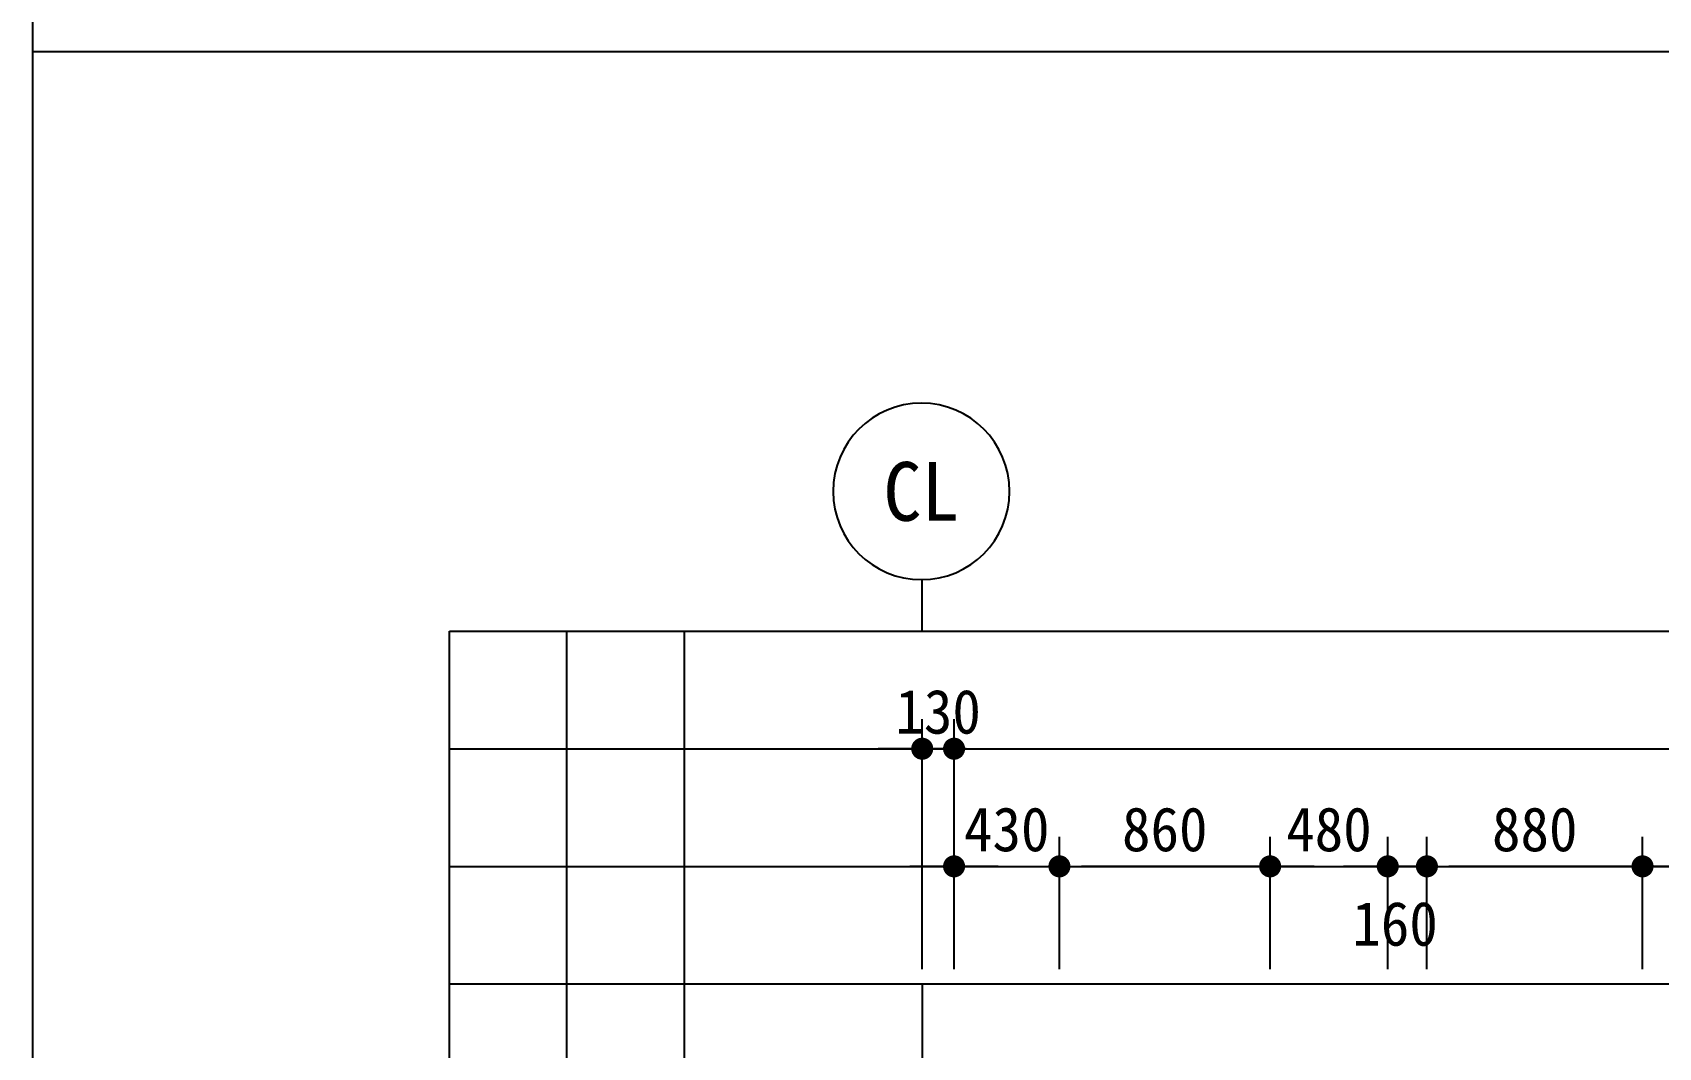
# Model space of a CAD drawing. Header units: millimetres. Extents: x -423835 to -174325, y -1379898 to -1311126.
# Drawn here: x -254593 to -247957, y -1359113 to -1354972 of the extents above; entities that cross this region are included whole.
import ezdxf
from ezdxf.enums import TextEntityAlignment as Align

# ---------------------------------------------------------------- set-up
doc = ezdxf.new("R2010")
doc.units = ezdxf.units.MM
doc.header["$LTSCALE"] = 100
doc.header["$MEASUREMENT"] = 0
doc.header["$PDSIZE"] = -10
doc.layers.get('0').update_dxf_attribs({"linetype": 'CONTINUOUS'})
doc.layers.get('Defpoints').update_dxf_attribs({"color": 153, "linetype": 'CONTINUOUS'})
doc.layers.add('A-AXIS-BUBL', color=7, linetype='CONTINUOUS', lineweight=25)
doc.layers.add('A-XXXX-TXT2', color=3, linetype='CONTINUOUS', lineweight=25)
doc.layers.add('A-DIMS', color=7, linetype='CONTINUOUS')
doc.layers.add('AA-AXIS-LINE-1', color=1, linetype='CONTINUOUS')
doc.styles.add('HY울릉도L', font='')
doc.styles.add('돋움체', font='')
doc.styles.get('HY울릉도L').set_extended_font_data('HYwulM')
doc.styles.get('돋움체').set_extended_font_data('DotumChe')
doc.dimstyles.new('CDIM', dxfattribs={"dimtxt": 3, "dimasz": 1.5, "dimexe": 2, "dimexo": 1, "dimgap": 1, "dimtad": 1, "dimdec": 0, "dimrnd": 0.5, "dimzin": 0, "dimdsep": 32, "dimlunit": 6, "dimtxsty": 'HY울릉도L', "dimblk1": '_CIDOT', "dimblk2": '_CIDOT', "dimsah": 1, "dimcen": 5.5, "dimclrd": 2, "dimclre": 2, "dimclrt": 7, "dimadec": 0, "dimazin": 0, "dimtfac": 1, "dimtdec": 0, "dimtix": 1, "dimtmove": 2, "dimatfit": 1, "dimldrblk": '_CIDOT', "dimfxl": 1, "dimtolj": 1, "dimtzin": 0, "dimlwd": -1, "dimarcsym": 0})

# ---------------------------------------------------------------- blocks, each defined once
blk = doc.blocks.new('A$C028158C4')
at = {"layer": 'A-AXIS-BUBL', "ltscale": 0.2}
blk.add_line((0, 0), (0, 175.2), dxfattribs=at)
blk.add_circle((2.9, 475.4), 300.3, dxfattribs=at)
blk = doc.blocks.new('_CIDOT')
at = {"color": 0, "linetype": 'ByBlock'}
blk.add_line((2, 0), (-1, 0), dxfattribs=at)
at = {"color": 0, "linetype": 'ByBlock', "const_width": 0.5}
blk.add_lwpolyline([(-0.25, 0, 1), (0.25, 0, 1)], format="xyb", close=True, dxfattribs=at)
blk = doc.blocks.new('*D776')
at = {"layer": 'A-DIMS', "lineweight": -2, "transparency": 16777216}
for p, q in [((-250831.7, -1358714.3), (-250831.7, -1357774.3)), ((-242541.7, -1358794.3), (-242541.7, -1357774.3))]:
    blk.add_line(p, q, dxfattribs=at)
at = {"layer": 'A-DIMS', "transparency": 16777216}
blk.add_line((-250741.7, -1357894.3), (-242631.7, -1357894.3), dxfattribs=at)
at = {"layer": 'Defpoints', "color": 0, "transparency": 16777216}
for p in [(-242541.7, -1357894.3), (-250831.7, -1358774.3), (-242541.7, -1358854.3)]:
    blk.add_point(p, dxfattribs=at)
at = {"layer": 'A-DIMS', "transparency": 16777216, "xscale": 90, "yscale": 90, "zscale": 90, "rotation": 180}
blk.add_blockref('_CIDOT', (-250831.7, -1357894.3), dxfattribs=at)
at = {"layer": 'A-DIMS', "transparency": 16777216, "xscale": 90, "yscale": 90, "zscale": 90}
blk.add_blockref('_CIDOT', (-242541.7, -1357894.3), dxfattribs=at)
at = {"layer": 'A-DIMS', "color": 3, "transparency": 16777216, "insert": (-246686.7, -1357727.2), "char_height": 180, "attachment_point": 5, "style": '돋움체'}
blk.add_mtext('\\A1;8,290', dxfattribs=at)
blk = doc.blocks.new('*D777')
at = {"layer": 'A-DIMS', "lineweight": -2, "transparency": 16777216}
for p, q in [((-250961.7, -1358794.3), (-250961.7, -1357774.3)), ((-250831.7, -1358794.3), (-250831.7, -1357774.3))]:
    blk.add_line(p, q, dxfattribs=at)
at = {"layer": 'A-DIMS', "transparency": 16777216}
for p, q in [((-251051.7, -1357894.3), (-251141.7, -1357894.3)), ((-250961.7, -1357894.3), (-250831.7, -1357894.3)), ((-250741.7, -1357894.3), (-250651.7, -1357894.3))]:
    blk.add_line(p, q, dxfattribs=at)
at = {"layer": 'Defpoints', "color": 0, "transparency": 16777216}
for p in [(-250831.7, -1357894.3), (-250961.7, -1358854.3), (-250831.7, -1358854.3)]:
    blk.add_point(p, dxfattribs=at)
at = {"layer": 'A-DIMS', "transparency": 16777216, "xscale": 90, "yscale": 90, "zscale": 90}
blk.add_blockref('_CIDOT', (-250961.7, -1357894.3), dxfattribs=at)
at = {"layer": 'A-DIMS', "transparency": 16777216, "xscale": 90, "yscale": 90, "zscale": 90, "rotation": 180}
blk.add_blockref('_CIDOT', (-250831.7, -1357894.3), dxfattribs=at)
at = {"layer": 'A-DIMS', "color": 3, "transparency": 16777216, "insert": (-250896.7, -1357744.2), "char_height": 180, "attachment_point": 5, "style": '돋움체'}
blk.add_mtext('\\A1;130', dxfattribs=at)
blk = doc.blocks.new('*D865')
at = {"layer": 'A-DIMS', "lineweight": -2, "transparency": 16777216}
for p, q in [((-248021.7, -1358794.3), (-248021.7, -1358254.3)), ((-247141.7, -1358794.3), (-247141.7, -1358254.3))]:
    blk.add_line(p, q, dxfattribs=at)
at = {"layer": 'A-DIMS', "transparency": 16777216}
blk.add_line((-247231.7, -1358374.3), (-247931.7, -1358374.3), dxfattribs=at)
at = {"layer": 'Defpoints', "color": 0, "transparency": 16777216}
for p in [(-248021.7, -1358374.3), (-248021.7, -1358854.3), (-247141.7, -1358854.3)]:
    blk.add_point(p, dxfattribs=at)
at = {"layer": 'A-DIMS', "transparency": 16777216, "xscale": 90, "yscale": 90, "zscale": 90, "rotation": 180}
blk.add_blockref('_CIDOT', (-248021.7, -1358374.3), dxfattribs=at)
at = {"layer": 'A-DIMS', "transparency": 16777216, "xscale": 90, "yscale": 90, "zscale": 90}
blk.add_blockref('_CIDOT', (-247141.7, -1358374.3), dxfattribs=at)
at = {"layer": 'A-DIMS', "color": 3, "transparency": 16777216, "insert": (-247581.7, -1358224.2), "char_height": 180, "attachment_point": 5, "style": '돋움체'}
blk.add_mtext('\\A1;880', dxfattribs=at)
blk = doc.blocks.new('*D938')
at = {"layer": 'A-DIMS', "lineweight": -2, "transparency": 16777216}
for p, q in [((-249061.7, -1358794.3), (-249061.7, -1358254.3)), ((-248901.7, -1358794.3), (-248901.7, -1358254.3))]:
    blk.add_line(p, q, dxfattribs=at)
at = {"layer": 'A-DIMS', "transparency": 16777216}
for p, q in [((-249151.7, -1358374.3), (-249241.7, -1358374.3)), ((-248901.7, -1358374.3), (-249061.7, -1358374.3)), ((-248811.7, -1358374.3), (-248721.7, -1358374.3))]:
    blk.add_line(p, q, dxfattribs=at)
at = {"layer": 'Defpoints', "color": 0, "transparency": 16777216}
for p in [(-249061.7, -1358374.3), (-249061.7, -1358854.3), (-248901.7, -1358854.3)]:
    blk.add_point(p, dxfattribs=at)
at = {"layer": 'A-DIMS', "transparency": 16777216, "xscale": 90, "yscale": 90, "zscale": 90}
blk.add_blockref('_CIDOT', (-249061.7, -1358374.3), dxfattribs=at)
at = {"layer": 'A-DIMS', "transparency": 16777216, "xscale": 90, "yscale": 90, "zscale": 90, "rotation": 180}
blk.add_blockref('_CIDOT', (-248901.7, -1358374.3), dxfattribs=at)
at = {"layer": 'A-DIMS', "color": 3, "transparency": 16777216, "insert": (-249031.7, -1358609.6), "char_height": 180, "attachment_point": 5, "style": '돋움체'}
blk.add_mtext('\\A1;160', dxfattribs=at)
blk = doc.blocks.new('*D937')
at = {"layer": 'A-DIMS', "lineweight": -2, "transparency": 16777216}
for p, q in [((-248901.7, -1358794.3), (-248901.7, -1358254.3)), ((-248021.7, -1358794.3), (-248021.7, -1358254.3))]:
    blk.add_line(p, q, dxfattribs=at)
at = {"layer": 'A-DIMS', "transparency": 16777216}
blk.add_line((-248111.7, -1358374.3), (-248811.7, -1358374.3), dxfattribs=at)
at = {"layer": 'Defpoints', "color": 0, "transparency": 16777216}
for p in [(-248901.7, -1358374.3), (-248901.7, -1358854.3), (-248021.7, -1358854.3)]:
    blk.add_point(p, dxfattribs=at)
at = {"layer": 'A-DIMS', "transparency": 16777216, "xscale": 90, "yscale": 90, "zscale": 90, "rotation": 180}
blk.add_blockref('_CIDOT', (-248901.7, -1358374.3), dxfattribs=at)
at = {"layer": 'A-DIMS', "transparency": 16777216, "xscale": 90, "yscale": 90, "zscale": 90}
blk.add_blockref('_CIDOT', (-248021.7, -1358374.3), dxfattribs=at)
at = {"layer": 'A-DIMS', "color": 3, "transparency": 16777216, "insert": (-248461.7, -1358224.2), "char_height": 180, "attachment_point": 5, "style": '돋움체'}
blk.add_mtext('\\A1;880', dxfattribs=at)
blk = doc.blocks.new('*D939')
at = {"layer": 'A-DIMS', "lineweight": -2, "transparency": 16777216}
for p, q in [((-249541.7, -1358794.3), (-249541.7, -1358254.3)), ((-249061.7, -1358794.3), (-249061.7, -1358254.3))]:
    blk.add_line(p, q, dxfattribs=at)
at = {"layer": 'A-DIMS', "transparency": 16777216}
blk.add_line((-249451.7, -1358374.3), (-249151.7, -1358374.3), dxfattribs=at)
at = {"layer": 'Defpoints', "color": 0, "transparency": 16777216}
for p in [(-249061.7, -1358374.3), (-249541.7, -1358854.3), (-249061.7, -1358854.3)]:
    blk.add_point(p, dxfattribs=at)
at = {"layer": 'A-DIMS', "transparency": 16777216, "xscale": 90, "yscale": 90, "zscale": 90, "rotation": 180}
blk.add_blockref('_CIDOT', (-249541.7, -1358374.3), dxfattribs=at)
at = {"layer": 'A-DIMS', "transparency": 16777216, "xscale": 90, "yscale": 90, "zscale": 90}
blk.add_blockref('_CIDOT', (-249061.7, -1358374.3), dxfattribs=at)
at = {"layer": 'A-DIMS', "color": 3, "transparency": 16777216, "insert": (-249301.7, -1358224.2), "char_height": 180, "attachment_point": 5, "style": '돋움체'}
blk.add_mtext('\\A1;480', dxfattribs=at)
blk = doc.blocks.new('*D940')
at = {"layer": 'A-DIMS', "lineweight": -2, "transparency": 16777216}
for p, q in [((-250401.7, -1358794.3), (-250401.7, -1358254.3)), ((-249541.7, -1358794.3), (-249541.7, -1358254.3))]:
    blk.add_line(p, q, dxfattribs=at)
at = {"layer": 'A-DIMS', "transparency": 16777216}
blk.add_line((-249631.7, -1358374.3), (-250311.7, -1358374.3), dxfattribs=at)
at = {"layer": 'Defpoints', "color": 0, "transparency": 16777216}
for p in [(-250401.7, -1358374.3), (-250401.7, -1358854.3), (-249541.7, -1358854.3)]:
    blk.add_point(p, dxfattribs=at)
at = {"layer": 'A-DIMS', "transparency": 16777216, "xscale": 90, "yscale": 90, "zscale": 90, "rotation": 180}
blk.add_blockref('_CIDOT', (-250401.7, -1358374.3), dxfattribs=at)
at = {"layer": 'A-DIMS', "transparency": 16777216, "xscale": 90, "yscale": 90, "zscale": 90}
blk.add_blockref('_CIDOT', (-249541.7, -1358374.3), dxfattribs=at)
at = {"layer": 'A-DIMS', "color": 3, "transparency": 16777216, "insert": (-249971.7, -1358224.2), "char_height": 180, "attachment_point": 5, "style": '돋움체'}
blk.add_mtext('\\A1;860', dxfattribs=at)
blk = doc.blocks.new('*D941')
at = {"layer": 'A-DIMS', "lineweight": -2, "transparency": 16777216}
for p, q in [((-250831.7, -1358794.3), (-250831.7, -1358254.3)), ((-250401.7, -1358794.3), (-250401.7, -1358254.3))]:
    blk.add_line(p, q, dxfattribs=at)
at = {"layer": 'A-DIMS', "transparency": 16777216}
for p, q in [((-250921.7, -1358374.3), (-251011.7, -1358374.3)), ((-250831.7, -1358374.3), (-250401.7, -1358374.3)), ((-250311.7, -1358374.3), (-250221.7, -1358374.3))]:
    blk.add_line(p, q, dxfattribs=at)
at = {"layer": 'Defpoints', "color": 0, "transparency": 16777216}
for p in [(-250401.7, -1358374.3), (-250831.7, -1358854.3), (-250401.7, -1358854.3)]:
    blk.add_point(p, dxfattribs=at)
at = {"layer": 'A-DIMS', "transparency": 16777216, "xscale": 90, "yscale": 90, "zscale": 90}
blk.add_blockref('_CIDOT', (-250831.7, -1358374.3), dxfattribs=at)
at = {"layer": 'A-DIMS', "transparency": 16777216, "xscale": 90, "yscale": 90, "zscale": 90, "rotation": 180}
blk.add_blockref('_CIDOT', (-250401.7, -1358374.3), dxfattribs=at)
at = {"layer": 'A-DIMS', "color": 3, "transparency": 16777216, "insert": (-250616.7, -1358224.2), "char_height": 180, "attachment_point": 5, "style": '돋움체'}
blk.add_mtext('\\A1;430', dxfattribs=at)

msp = doc.modelspace()

# ---------------------------------------------------------------- linework, layer by layer
at = {"color": 3, "ltscale": 2}
for p, q in [((-254592.9, -1346766.1), (-254592.9, -1379898.1)), ((-254592.9, -1355049.1), (-228550.4, -1355049.1))]:
    msp.add_line(p, q, dxfattribs=at)
at = {"layer": 'AA-AXIS-LINE-1'}
msp.add_line((-250961.7, -1358854.3), (-250961.7, -1362432.1), dxfattribs=at)
at = {"layer": 'Defpoints'}
for p, q in [((-252891.7, -1362432.1), (-252891.7, -1357414.3)), ((-252891.7, -1357414.3), (-240851.7, -1357414.3)), ((-252411.7, -1362432.1), (-252411.7, -1357414.3)), ((-251931.7, -1362432.1), (-251931.7, -1357414.3)), ((-252891.7, -1357894.3), (-240851.7, -1357894.3)), ((-252891.7, -1358374.3), (-240851.7, -1358374.3)), ((-252891.7, -1358854.3), (-240851.7, -1358854.3))]:
    msp.add_line(p, q, dxfattribs=at)

# ---------------------------------------------------------------- block references
at = {"xscale": -1.198871389330295, "yscale": 1.198871389330295, "zscale": 1.198871389330295}
msp.add_blockref('A$C028158C4', (-250961.7, -1357414.3), dxfattribs=at)

# ---------------------------------------------------------------- texts
at = {"layer": 'A-XXXX-TXT2', "ltscale": 0.2, "style": '돋움체'}
msp.add_text('CL', height=240, dxfattribs=at).set_placement((-250965.2, -1356844.3), align=Align.MIDDLE)

# ---------------------------------------------------------------- dimensions: what is measured, and where the dimension line sits
at = {"layer": 'A-DIMS'}
for base, p1, p2, angle, picture, middle in [((-250831.7, -1357894.3), (-250961.7, -1358854.3), (-250831.7, -1358854.3), 180, '*D777', (-250896.7, -1357744.2)), ((-242541.7, -1357894.3), (-250831.7, -1358774.3), (-242541.7, -1358854.3), 180, '*D776', (-246686.7, -1357727.2)), ((-250401.7, -1358374.3), (-250831.7, -1358854.3), (-250401.7, -1358854.3), 180, '*D941', (-250616.7, -1358224.2)), ((-250401.7, -1358374.3), (-249541.7, -1358854.3), (-250401.7, -1358854.3), 0, '*D940', (-249971.7, -1358224.2)), ((-249061.7, -1358374.3), (-249541.7, -1358854.3), (-249061.7, -1358854.3), 180, '*D939', (-249301.7, -1358224.2)), ((-248901.7, -1358374.3), (-248021.7, -1358854.3), (-248901.7, -1358854.3), 0, '*D937', (-248461.7, -1358224.2)), ((-248021.7, -1358374.3), (-247141.7, -1358854.3), (-248021.7, -1358854.3), 0, '*D865', (-247581.7, -1358224.2))]:
    dim = msp.add_linear_dim(base=base, p1=p1, p2=p2, angle=angle, dimstyle='CDIM', override={"dimscale": 60, "dimtxsty": '돋움체', "dimclrd": 256, "dimclre": 256, "dimclrt": 3}, dxfattribs=at)
    dim.commit()
    dim.dimension.update_dxf_attribs({"geometry": picture, "text_midpoint": middle})
dim = msp.add_linear_dim(base=(-249061.7, -1358374.3), p1=(-248901.7, -1358854.3), p2=(-249061.7, -1358854.3), angle=0, dimstyle='CDIM', override={"dimscale": 60, "dimtxsty": '돋움체', "dimclrd": 256, "dimclre": 256, "dimclrt": 3}, dxfattribs=at)
dim.commit()
dim.dimension.update_dxf_attribs({"geometry": '*D938', "text_midpoint": (-249031.7, -1358609.6), "dimtype": 160})

doc.saveas('drawing.dxf')
